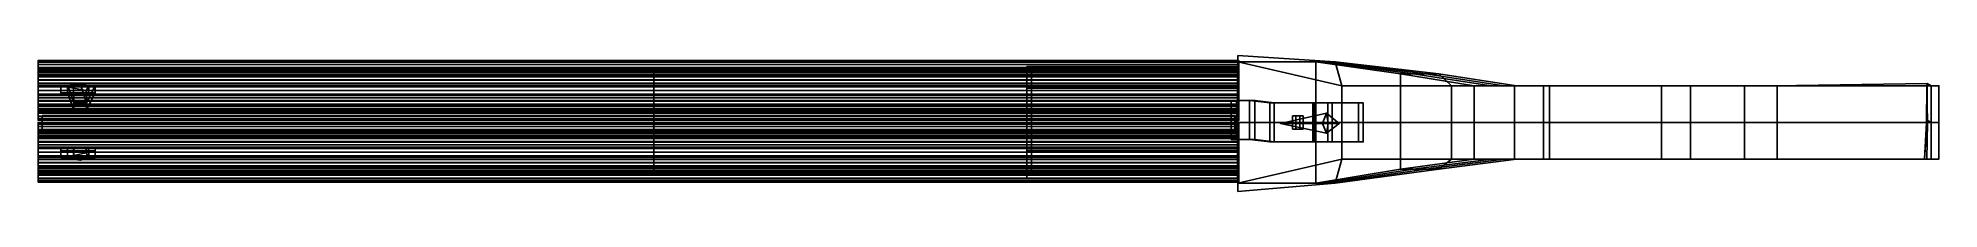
# Model space of a CAD drawing. Extents: x -1.28 to 2.77, y -0.08 to 0.21.
import ezdxf

# ---------------------------------------------------------------- set-up
doc = ezdxf.new("R2010")
doc.units = 0
for name, color, linetype in [('CA_ONES.1', 88, 'CONTINUOUS'), ('CUBO_2', 23, 'CONTINUOUS'), ('CUERPO.1', 88, 'CONTINUOUS'), ('CULATA', 23, 'CONTINUOUS'), ('GATILLO', 88, 'CONTINUOUS'), ('PERCUTOR', 88, 'CONTINUOUS')]:
    doc.layers.add(name, color=color, linetype=linetype)

msp = doc.modelspace()

# ---------------------------------------------------------------- meshes
at = {"layer": 'CA_ONES.1'}
mesh = msp.add_polyface(dxfattribs=at)
corners = [(-1.1908, 0.1223, 0.0505), (-1.2177, 0.1223, 0.0379), (-1.2315, 0.1223, 0.0677), (-1.2047, 0.1223, 0.0803), (-1.2177, 0.1268, 0.0379), (-1.2315, 0.1268, 0.0677), (-1.2177, 0.1432, 0.0379), (-1.2315, 0.1417, 0.0677), (-1.2047, 0.1367, 0.0803), (-1.2047, 0.1268, 0.0803), (-1.2804, 0.1319, -0.0453), (-1.2804, 0.1319, -0.0637), (-1.2804, 0.143, -0.0627), (-1.2804, 0.1398, -0.0446), (-1.2804, 0.1537, -0.0599), (-1.2804, 0.1474, -0.0425), (-1.2804, 0.1638, -0.0552), (-1.2804, 0.1546, -0.0392), (-1.2804, 0.1729, -0.0488), (-1.2804, 0.161, -0.0347), (-1.2804, 0.1807, -0.0409), (-1.2804, 0.1666, -0.0291), (-1.2804, 0.1871, -0.0318), (-1.2804, 0.1711, -0.0226), (-1.2804, 0.1918, -0.0218), (-1.2804, 0.1745, -0.0155), (-1.2804, 0.1947, -0.0111), (-1.2804, 0.1765, -0.0079), (-1.2804, 0.1956), (-1.2804, 0.1772), (-1.2804, 0.1947, 0.0111), (-1.2804, 0.1765, 0.0079), (-1.2804, 0.1918, 0.0218), (-1.2804, 0.1745, 0.0155), (-1.2804, 0.1871, 0.0318), (-1.2804, 0.1711, 0.0226), (-1.2804, 0.1807, 0.0409), (-1.2804, 0.1666, 0.0291), (-1.2804, 0.1729, 0.0488), (-1.2804, 0.161, 0.0347), (-1.2804, 0.1638, 0.0552), (-1.2804, 0.1546, 0.0392), (-1.2804, 0.1537, 0.0599), (-1.2804, 0.1474, 0.0425), (-1.2804, 0.143, 0.0627), (-1.2804, 0.1398, 0.0446), (-1.2804, 0.1319, 0.0637), (-1.2804, 0.1319, 0.0453), (-1.2804, 0.1209, 0.0627), (-1.2804, 0.1241, 0.0446), (-1.2804, 0.1101, 0.0599), (-1.2804, 0.1164, 0.0425), (-1.2804, 0.1001, 0.0552), (-1.2804, 0.1093, 0.0392), (-1.2804, 0.091, 0.0488), (-1.2804, 0.1028, 0.0347), (-1.2804, 0.0831, 0.0409), (-1.2804, 0.0973, 0.0291), (-1.2804, 0.0768, 0.0318), (-1.2804, 0.0927, 0.0226), (-1.2804, 0.0721, 0.0218), (-1.2804, 0.0894, 0.0155), (-1.2804, 0.0692, 0.0111), (-1.2804, 0.0873, 0.0079), (-1.2804, 0.0682), (-1.2804, 0.0867), (-1.2804, 0.0692, -0.0111), (-1.2804, 0.0873, -0.0079), (-1.2804, 0.0721, -0.0218), (-1.2804, 0.0894, -0.0155), (-1.2804, 0.0768, -0.0318), (-1.2804, 0.0927, -0.0226), (-1.2804, 0.0831, -0.0409), (-1.2804, 0.0973, -0.0291), (-1.2804, 0.091, -0.0488), (-1.2804, 0.1028, -0.0347), (-1.2804, 0.1001, -0.0552), (-1.2804, 0.1093, -0.0392), (-1.2804, 0.1101, -0.0599), (-1.2804, 0.1164, -0.0425), (-1.2804, 0.1209, -0.0627), (-1.2804, 0.1241, -0.0446), (-1.2714, 0.0783, -0.0237), (-1.2714, 0.0783, 0.0237), (-1.2714, 0.0488, 0.0237), (-1.2714, 0.0488, -0.0237)]
mesh.append_faces([[corners[k] for k in face] for face in [(0, 1, 2, 3), (1, 4, 5, 2), (4, 6, 7, 5), (7, 8, 9, 5), (5, 9, 3, 2), (10, 11, 12, 13), (13, 12, 14, 15), (15, 14, 16, 17), (17, 16, 18, 19), (19, 18, 20, 21), (21, 20, 22, 23), (23, 22, 24, 25), (25, 24, 26, 27), (27, 26, 28, 29), (29, 28, 30, 31), (31, 30, 32, 33), (33, 32, 34, 35), (35, 34, 36, 37), (37, 36, 38, 39), (39, 38, 40, 41), (41, 40, 42, 43), (43, 42, 44, 45), (45, 44, 46, 47), (47, 46, 48, 49), (49, 48, 50, 51), (51, 50, 52, 53), (53, 52, 54, 55), (55, 54, 56, 57), (57, 56, 58, 59), (59, 58, 60, 61), (61, 60, 62, 63), (63, 62, 64, 65), (65, 64, 66, 67), (67, 66, 68, 69), (69, 68, 70, 71), (71, 70, 72, 73), (73, 72, 74, 75), (75, 74, 76, 77), (77, 76, 78, 79), (79, 78, 80, 81), (81, 80, 11, 10), (82, 83, 84, 85)]])
mesh = msp.add_polyface(dxfattribs=at)
corners = [(1.2804, 0.161, -0.0347), (-1.2804, 0.161, -0.0347), (-1.2804, 0.1666, -0.0291), (1.2804, 0.1666, -0.0291), (-1.2804, 0.1807, -0.0409), (1.2804, 0.1807, -0.0409), (1.2804, 0.1871, -0.0318), (-1.2804, 0.1871, -0.0318), (-1.2804, 0.1711, -0.0226), (1.2804, 0.1711, -0.0226), (1.2804, 0.1918, -0.0218), (-1.2804, 0.1918, -0.0218), (-1.2804, 0.1745, -0.0155), (1.2804, 0.1745, -0.0155), (1.2804, 0.1947, -0.0111), (-1.2804, 0.1947, -0.0111), (-1.2804, 0.1765, -0.0079), (1.2804, 0.1765, -0.0079), (1.2804, 0.1956), (-1.2804, 0.1956), (-1.2804, 0.1772), (1.2804, 0.1772), (1.2804, 0.1947, 0.0111), (-1.2804, 0.1947, 0.0111), (-1.2804, 0.1765, 0.0079), (1.2804, 0.1765, 0.0079), (1.2804, 0.1918, 0.0218), (-1.2804, 0.1918, 0.0218), (-1.2804, 0.1745, 0.0155), (1.2804, 0.1745, 0.0155), (1.2804, 0.1871, 0.0318), (-1.2804, 0.1871, 0.0318), (-1.2804, 0.1711, 0.0226), (1.2804, 0.1711, 0.0226), (1.2804, 0.1807, 0.0409), (-1.2804, 0.1807, 0.0409), (-1.2804, 0.1666, 0.0291), (1.2804, 0.1666, 0.0291), (1.2804, 0.1729, 0.0488), (-1.2804, 0.1729, 0.0488), (-1.2804, 0.161, 0.0347), (1.2804, 0.161, 0.0347), (1.2804, 0.1638, 0.0552), (-1.2804, 0.1638, 0.0552), (-1.2804, 0.1546, 0.0392), (1.2804, 0.1546, 0.0392), (1.2804, 0.1537, 0.0599), (-1.2804, 0.1537, 0.0599), (-1.2804, 0.1474, 0.0425), (1.2804, 0.1474, 0.0425), (1.2804, 0.143, 0.0627), (-1.2804, 0.143, 0.0627), (-1.2804, 0.1398, 0.0446), (1.2804, 0.1398, 0.0446), (1.2804, 0.1319, 0.0637), (-1.2804, 0.1319, 0.0637), (-1.2804, 0.1319, 0.0453), (1.2804, 0.1319, 0.0453), (1.2804, 0.1209, 0.0627), (-1.2804, 0.1209, 0.0627), (-1.2804, 0.1241, 0.0446), (1.2804, 0.1241, 0.0446), (1.2804, 0.1101, 0.0599), (-1.2804, 0.1101, 0.0599), (-1.2804, 0.1164, 0.0425), (1.2804, 0.1164, 0.0425), (1.2804, 0.1001, 0.0552), (-1.2804, 0.1001, 0.0552), (-1.2804, 0.1093, 0.0392), (1.2804, 0.1093, 0.0392), (1.2804, 0.091, 0.0488), (-1.2804, 0.091, 0.0488), (-1.2804, 0.1028, 0.0347), (1.2804, 0.1028, 0.0347), (1.2804, 0.0831, 0.0409), (-1.2804, 0.0831, 0.0409), (-1.2804, 0.0973, 0.0291), (1.2804, 0.0973, 0.0291), (1.2804, 0.0768, 0.0318), (-1.2804, 0.0768, 0.0318), (-1.2804, 0.0927, 0.0226), (1.2804, 0.0927, 0.0226), (1.2804, 0.0721, 0.0218), (-1.2804, 0.0721, 0.0218), (-1.2804, 0.0894, 0.0155), (1.2804, 0.0894, 0.0155), (1.2804, 0.0692, 0.0111), (-1.2804, 0.0692, 0.0111), (-1.2804, 0.0873, 0.0079), (1.2804, 0.0873, 0.0079)]
mesh.append_faces([[corners[k] for k in face] for face in [(0, 1, 2, 3), (4, 5, 6, 7), (3, 2, 8, 9), (7, 6, 10, 11), (9, 8, 12, 13), (11, 10, 14, 15), (13, 12, 16, 17), (15, 14, 18, 19), (17, 16, 20, 21), (19, 18, 22, 23), (21, 20, 24, 25), (23, 22, 26, 27), (25, 24, 28, 29), (27, 26, 30, 31), (29, 28, 32, 33), (31, 30, 34, 35), (33, 32, 36, 37), (35, 34, 38, 39), (37, 36, 40, 41), (39, 38, 42, 43), (41, 40, 44, 45), (43, 42, 46, 47), (45, 44, 48, 49), (47, 46, 50, 51), (49, 48, 52, 53), (51, 50, 54, 55), (53, 52, 56, 57), (55, 54, 58, 59), (57, 56, 60, 61), (59, 58, 62, 63), (61, 60, 64, 65), (63, 62, 66, 67), (65, 64, 68, 69), (67, 66, 70, 71), (69, 68, 72, 73), (71, 70, 74, 75), (73, 72, 76, 77), (75, 74, 78, 79), (77, 76, 80, 81), (79, 78, 82, 83), (81, 80, 84, 85), (83, 82, 86, 87), (85, 84, 88, 89)]])
mesh = msp.add_polyface(dxfattribs=at)
corners = [(1.2804, 0.1319, -0.0637), (1.2804, 0.1319, -0.0453), (1.2804, 0.1398, -0.0446), (1.2804, 0.143, -0.0627), (1.2804, 0.1474, -0.0425), (1.2804, 0.1537, -0.0599), (1.2804, 0.1546, -0.0392), (1.2804, 0.1638, -0.0552), (1.2804, 0.161, -0.0347), (1.2804, 0.1729, -0.0488), (1.2804, 0.1666, -0.0291), (1.2804, 0.1807, -0.0409), (1.2804, 0.1711, -0.0226), (1.2804, 0.1871, -0.0318), (1.2804, 0.1745, -0.0155), (1.2804, 0.1918, -0.0218), (1.2804, 0.1765, -0.0079), (1.2804, 0.1947, -0.0111), (1.2804, 0.1772), (1.2804, 0.1956), (1.2804, 0.1765, 0.0079), (1.2804, 0.1947, 0.0111), (1.2804, 0.1745, 0.0155), (1.2804, 0.1918, 0.0218), (1.2804, 0.1711, 0.0226), (1.2804, 0.1871, 0.0318), (1.2804, 0.1666, 0.0291), (1.2804, 0.1807, 0.0409), (1.2804, 0.161, 0.0347), (1.2804, 0.1729, 0.0488), (1.2804, 0.1546, 0.0392), (1.2804, 0.1638, 0.0552), (1.2804, 0.1474, 0.0425), (1.2804, 0.1537, 0.0599), (1.2804, 0.1398, 0.0446), (1.2804, 0.143, 0.0627), (1.2804, 0.1319, 0.0453), (1.2804, 0.1319, 0.0637), (1.2804, 0.1241, 0.0446), (1.2804, 0.1209, 0.0627), (1.2804, 0.1164, 0.0425), (1.2804, 0.1101, 0.0599), (1.2804, 0.1093, 0.0392), (1.2804, 0.1001, 0.0552), (1.2804, 0.1028, 0.0347), (1.2804, 0.091, 0.0488), (1.2804, 0.0973, 0.0291), (1.2804, 0.0831, 0.0409), (1.2804, 0.0927, 0.0226), (1.2804, 0.0768, 0.0318), (1.2804, 0.0894, 0.0155), (1.2804, 0.0721, 0.0218), (1.2804, 0.0873, 0.0079), (1.2804, 0.0692, 0.0111), (1.2804, 0.0867), (1.2804, 0.0682), (1.2804, 0.0873, -0.0079), (1.2804, 0.0692, -0.0111), (1.2804, 0.0894, -0.0155), (1.2804, 0.0721, -0.0218), (-1.2804, -0.0409, -0.0488), (1.2804, -0.0409, -0.0488), (1.2804, -0.0318, -0.0552), (-1.2804, -0.0318, -0.0552), (1.2804, -0.0291, -0.0347), (-1.2804, -0.0291, -0.0347), (-1.2804, -0.0226, -0.0392), (1.2804, -0.0226, -0.0392), (1.2804, -0.0218, -0.0599), (-1.2804, -0.0218, -0.0599), (-1.2804, -0.0155, -0.0425), (1.2804, -0.0155, -0.0425), (1.2804, -0.0111, -0.0627), (-1.2804, -0.0111, -0.0627), (-1.2804, -0.0079, -0.0446), (1.2804, -0.0079, -0.0446), (1.2804, 0, -0.0637), (-1.2804, 0, -0.0637), (-1.2804, 0, -0.0453), (1.2804, 0, -0.0453), (-1.2714, 0.0488, -0.0237), (-1.2714, 0.0488, 0.0237), (1.2714, 0.0488, 0.0237), (1.2714, 0.0488, -0.0237), (1.2714, 0.0783, 0.0237), (1.2714, 0.0783, -0.0237), (-1.2714, 0.0783, 0.0237), (-1.2714, 0.0783, -0.0237)]
mesh.append_faces([[corners[k] for k in face] for face in [(0, 1, 2, 3), (3, 2, 4, 5), (5, 4, 6, 7), (7, 6, 8, 9), (9, 8, 10, 11), (11, 10, 12, 13), (13, 12, 14, 15), (15, 14, 16, 17), (17, 16, 18, 19), (19, 18, 20, 21), (21, 20, 22, 23), (23, 22, 24, 25), (25, 24, 26, 27), (27, 26, 28, 29), (29, 28, 30, 31), (31, 30, 32, 33), (33, 32, 34, 35), (35, 34, 36, 37), (37, 36, 38, 39), (39, 38, 40, 41), (41, 40, 42, 43), (43, 42, 44, 45), (45, 44, 46, 47), (47, 46, 48, 49), (49, 48, 50, 51), (51, 50, 52, 53), (53, 52, 54, 55), (55, 54, 56, 57), (57, 56, 58, 59), (60, 61, 62, 63), (64, 65, 66, 67), (63, 62, 68, 69), (67, 66, 70, 71), (69, 68, 72, 73), (71, 70, 74, 75), (73, 72, 76, 77), (75, 74, 78, 79), (80, 81, 82, 83), (83, 82, 84, 85), (85, 84, 86, 87), (81, 86, 84, 82), (87, 80, 83, 85)]])
mesh = msp.add_polyface(dxfattribs=at)
corners = [(-1.2038, -0.0117, 0.0081), (-1.2177, -0.0131, 0.0379), (-1.1908, -0.0166, 0.0505), (-1.1769, -0.0117, 0.0206), (-1.1716, -0.0122, 0.0561), (-1.1589, -0.0117, 0.029), (-1.2047, -0.0067, 0.0803), (-1.1778, -0.0013, 0.0928), (-1.1728, 0.0032, 0.0588), (-1.1589, 0.0032, 0.029), (-1.1728, 0.0077, 0.0588), (-1.1589, 0.0077, 0.029), (-1.1778, 0.0032, 0.0928), (-1.1778, 0.0077, 0.0928), (-1.1908, 0.0077, 0.0505), (-1.1769, 0.0077, 0.0206), (-1.2177, 0.0077, 0.0379), (-1.2038, 0.0077, 0.0081), (-1.2047, 0.0077, 0.0803), (-1.2177, 0.0032, 0.0379), (-1.2038, 0.0032, 0.0081), (-1.2047, 0.0032, 0.0803), (-1.2038, 0.0902, 0.0081), (-1.1769, 0.0902, 0.0206), (-1.1769, 0.1051, 0.0206), (-1.2038, 0.1051, 0.0081), (-1.2038, 0.1223, 0.0081), (-1.1769, 0.1223, 0.0206), (-1.1589, 0.1268, 0.029), (-1.1589, 0.1417, 0.029), (-1.1589, 0.1223, 0.029), (-1.1908, 0.1466, 0.0505), (-1.2177, 0.1432, 0.0379), (-1.1716, 0.1422, 0.0561), (-1.2047, 0.1367, 0.0803), (-1.2315, 0.1417, 0.0677), (-1.1778, 0.1314, 0.0928), (-1.1728, 0.1268, 0.0588), (-1.1728, 0.1223, 0.0588), (-1.1778, 0.1268, 0.0928), (-1.1778, 0.1223, 0.0928), (-1.1908, 0.1223, 0.0505), (-1.2177, 0.1223, 0.0379), (-1.2047, 0.1223, 0.0803), (-1.2177, 0.1268, 0.0379), (-1.2047, 0.1268, 0.0803), (-1.2804, 0.1319, -0.0637), (1.2804, 0.1319, -0.0637), (1.2804, 0.143, -0.0627), (-1.2804, 0.143, -0.0627), (1.2804, 0.1319, -0.0453), (-1.2804, 0.1319, -0.0453), (-1.2804, 0.1398, -0.0446), (1.2804, 0.1398, -0.0446), (1.2804, 0.1537, -0.0599), (-1.2804, 0.1537, -0.0599), (-1.2804, 0.1474, -0.0425), (1.2804, 0.1474, -0.0425), (1.2804, 0.1638, -0.0552), (-1.2804, 0.1638, -0.0552), (-1.2804, 0.1546, -0.0392), (1.2804, 0.1546, -0.0392), (1.2804, 0.1729, -0.0488), (-1.2804, 0.1729, -0.0488), (-1.2804, 0.161, -0.0347), (1.2804, 0.161, -0.0347), (1.2804, 0.1807, -0.0409), (-1.2804, 0.1807, -0.0409)]
mesh.append_faces([[corners[k] for k in face] for face in [(0, 1, 2, 3), (3, 2, 4, 5), (2, 6, 7, 4), (5, 4, 8, 9), (9, 8, 10, 11), (4, 7, 12, 8), (8, 12, 13, 10), (11, 10, 14, 15), (15, 14, 16, 17), (10, 13, 18, 14), (17, 16, 19, 20), (20, 19, 1, 0), (6, 21, 12, 7), (21, 18, 13, 12), (22, 23, 24, 25), (26, 27, 23, 22), (23, 28, 29, 24), (27, 30, 28, 23), (25, 24, 31, 32), (24, 29, 33, 31), (32, 31, 34, 35), (31, 33, 36, 34), (29, 28, 37, 33), (28, 30, 38, 37), (33, 37, 39, 36), (37, 38, 40, 39), (30, 27, 41, 38), (27, 26, 42, 41), (38, 41, 43, 40), (26, 22, 44, 42), (22, 25, 32, 44), (34, 36, 39, 45), (45, 39, 40, 43), (46, 47, 48, 49), (50, 51, 52, 53), (49, 48, 54, 55), (53, 52, 56, 57), (55, 54, 58, 59), (57, 56, 60, 61), (59, 58, 62, 63), (61, 60, 64, 65), (63, 62, 66, 67)]])
mesh = msp.add_polyface(dxfattribs=at)
corners = [(-1.2804, 0.0692, 0.0111), (1.2804, 0.0692, 0.0111), (1.2804, 0.0682), (-1.2804, 0.0682), (1.2804, 0.0873, 0.0079), (-1.2804, 0.0873, 0.0079), (-1.2804, 0.0867), (1.2804, 0.0867), (1.2804, 0.0692, -0.0111), (-1.2804, 0.0692, -0.0111), (-1.2804, 0.0873, -0.0079), (1.2804, 0.0873, -0.0079), (1.2804, 0.0721, -0.0218), (-1.2804, 0.0721, -0.0218), (-1.2804, 0.0894, -0.0155), (1.2804, 0.0894, -0.0155), (1.2804, 0.0768, -0.0318), (-1.2804, 0.0768, -0.0318), (-1.2804, 0.0927, -0.0226), (1.2804, 0.0927, -0.0226), (1.2804, 0.0831, -0.0409), (-1.2804, 0.0831, -0.0409), (-1.2804, 0.0973, -0.0291), (1.2804, 0.0973, -0.0291), (1.2804, 0.091, -0.0488), (-1.2804, 0.091, -0.0488), (-1.2804, 0.1028, -0.0347), (1.2804, 0.1028, -0.0347), (1.2804, 0.1001, -0.0552), (-1.2804, 0.1001, -0.0552), (-1.2804, 0.1093, -0.0392), (1.2804, 0.1093, -0.0392), (1.2804, 0.1101, -0.0599), (-1.2804, 0.1101, -0.0599), (-1.2804, 0.1164, -0.0425), (1.2804, 0.1164, -0.0425), (1.2804, 0.1209, -0.0627), (-1.2804, 0.1209, -0.0627), (-1.2804, 0.1241, -0.0446), (1.2804, 0.1241, -0.0446), (1.2804, 0.1319, -0.0637), (-1.2804, 0.1319, -0.0637), (-1.2804, 0.1319, -0.0453), (1.2804, 0.1319, -0.0453), (-1.2804, 0.0318, -0.0552), (1.2804, 0.0318, -0.0552), (1.2804, 0.0409, -0.0488), (-1.2804, 0.0409, -0.0488), (1.2804, 0.0488, -0.0409), (-1.2804, 0.0488, -0.0409), (1.2804, 0.0291, -0.0347), (-1.2804, 0.0291, -0.0347), (-1.2804, 0.0347, -0.0291), (1.2804, 0.0347, -0.0291), (1.2804, 0.0552, -0.0318), (-1.2804, 0.0552, -0.0318), (-1.2804, 0.0392, -0.0226), (1.2804, 0.0392, -0.0226), (1.2804, 0.0599, -0.0218), (-1.2804, 0.0599, -0.0218), (-1.2804, 0.0425, -0.0155), (1.2804, 0.0425, -0.0155), (1.2804, 0.0627, -0.0111), (-1.2804, 0.0627, -0.0111), (-1.2804, 0.0446, -0.0079), (1.2804, 0.0446, -0.0079), (1.2804, 0.0637), (-1.2804, 0.0637), (-1.2804, 0.0453), (1.2804, 0.0453), (1.2804, 0.0627, 0.0111), (-1.2804, 0.0627, 0.0111), (-1.2804, 0.0446, 0.0079), (1.2804, 0.0446, 0.0079), (1.2804, 0.0599, 0.0218), (-1.2804, 0.0599, 0.0218), (-1.2804, 0.0425, 0.0155), (1.2804, 0.0425, 0.0155), (1.2804, 0.0552, 0.0318), (-1.2804, 0.0552, 0.0318), (-1.2804, 0.0392, 0.0226), (1.2804, 0.0392, 0.0226), (1.2804, 0.0488, 0.0409), (-1.2804, 0.0488, 0.0409), (-1.2804, 0.0347, 0.0291), (1.2804, 0.0347, 0.0291), (1.2804, 0.0409, 0.0488), (-1.2804, 0.0409, 0.0488), (-1.2804, 0.0291, 0.0347), (1.2804, 0.0291, 0.0347), (1.2804, 0.0318, 0.0552), (-1.2804, 0.0318, 0.0552)]
mesh.append_faces([[corners[k] for k in face] for face in [(0, 1, 2, 3), (4, 5, 6, 7), (3, 2, 8, 9), (7, 6, 10, 11), (9, 8, 12, 13), (11, 10, 14, 15), (13, 12, 16, 17), (15, 14, 18, 19), (17, 16, 20, 21), (19, 18, 22, 23), (21, 20, 24, 25), (23, 22, 26, 27), (25, 24, 28, 29), (27, 26, 30, 31), (29, 28, 32, 33), (31, 30, 34, 35), (33, 32, 36, 37), (35, 34, 38, 39), (37, 36, 40, 41), (39, 38, 42, 43), (44, 45, 46, 47), (47, 46, 48, 49), (50, 51, 52, 53), (49, 48, 54, 55), (53, 52, 56, 57), (55, 54, 58, 59), (57, 56, 60, 61), (59, 58, 62, 63), (61, 60, 64, 65), (63, 62, 66, 67), (65, 64, 68, 69), (67, 66, 70, 71), (69, 68, 72, 73), (71, 70, 74, 75), (73, 72, 76, 77), (75, 74, 78, 79), (77, 76, 80, 81), (79, 78, 82, 83), (81, 80, 84, 85), (83, 82, 86, 87), (85, 84, 88, 89), (87, 86, 90, 91)]])
mesh = msp.add_polyface(dxfattribs=at)
corners = [(1.2804, 0.0721, -0.0218), (1.2804, 0.0894, -0.0155), (1.2804, 0.0927, -0.0226), (1.2804, 0.0768, -0.0318), (1.2804, 0.0973, -0.0291), (1.2804, 0.0831, -0.0409), (1.2804, 0.1028, -0.0347), (1.2804, 0.091, -0.0488), (1.2804, 0.1093, -0.0392), (1.2804, 0.1001, -0.0552), (1.2804, 0.1164, -0.0425), (1.2804, 0.1101, -0.0599), (1.2804, 0.1241, -0.0446), (1.2804, 0.1209, -0.0627), (1.2804, 0.1319, -0.0453), (1.2804, 0.1319, -0.0637), (1.2804, 0, -0.0637), (1.2804, 0, -0.0453), (1.2804, 0.0079, -0.0446), (1.2804, 0.0111, -0.0627), (1.2804, 0.0155, -0.0425), (1.2804, 0.0218, -0.0599), (1.2804, 0.0226, -0.0392), (1.2804, 0.0318, -0.0552), (1.2804, 0.0291, -0.0347), (1.2804, 0.0409, -0.0488), (1.2804, 0.0347, -0.0291), (1.2804, 0.0488, -0.0409), (1.2804, 0.0392, -0.0226), (1.2804, 0.0552, -0.0318), (1.2804, 0.0425, -0.0155), (1.2804, 0.0599, -0.0218), (1.2804, 0.0446, -0.0079), (1.2804, 0.0627, -0.0111), (1.2804, 0.0453), (1.2804, 0.0637), (1.2804, 0.0446, 0.0079), (1.2804, 0.0627, 0.0111), (1.2804, 0.0425, 0.0155), (1.2804, 0.0599, 0.0218), (1.2804, 0.0392, 0.0226), (1.2804, 0.0552, 0.0318), (1.2804, 0.0347, 0.0291), (1.2804, 0.0488, 0.0409), (1.2804, 0.0291, 0.0347), (1.2804, 0.0409, 0.0488), (1.2804, 0.0226, 0.0392), (1.2804, 0.0318, 0.0552), (1.2804, 0.0155, 0.0425), (1.2804, 0.0218, 0.0599), (1.2804, 0.0079, 0.0446), (1.2804, 0.0111, 0.0627), (1.2804, 0, 0.0453), (1.2804, 0, 0.0637), (1.2804, -0.0079, 0.0446), (1.2804, -0.0111, 0.0627), (1.2804, -0.0155, 0.0425), (1.2804, -0.0218, 0.0599), (1.2804, -0.0226, 0.0392), (1.2804, -0.0318, 0.0552), (1.2804, -0.0291, 0.0347), (1.2804, -0.0409, 0.0488), (1.2804, -0.0347, 0.0291), (1.2804, -0.0488, 0.0409), (1.2804, -0.0392, 0.0226), (1.2804, -0.0552, 0.0318), (1.2804, -0.0425, 0.0155), (1.2804, -0.0599, 0.0218), (1.2804, -0.0446, 0.0079), (1.2804, -0.0627, 0.0111), (1.2804, -0.0453), (1.2804, -0.0637), (1.2804, -0.0446, -0.0079), (1.2804, -0.0627, -0.0111), (1.2804, -0.0425, -0.0155), (1.2804, -0.0599, -0.0218), (1.2804, -0.0392, -0.0226), (1.2804, -0.0552, -0.0318), (1.2804, -0.0347, -0.0291), (1.2804, -0.0488, -0.0409), (1.2804, -0.0291, -0.0347), (1.2804, -0.0409, -0.0488), (1.2804, -0.0226, -0.0392), (1.2804, -0.0318, -0.0552), (1.2804, -0.0155, -0.0425), (1.2804, -0.0218, -0.0599), (1.2804, -0.0079, -0.0446), (1.2804, -0.0111, -0.0627)]
mesh.append_faces([[corners[k] for k in face] for face in [(0, 1, 2, 3), (3, 2, 4, 5), (5, 4, 6, 7), (7, 6, 8, 9), (9, 8, 10, 11), (11, 10, 12, 13), (13, 12, 14, 15), (16, 17, 18, 19), (19, 18, 20, 21), (21, 20, 22, 23), (23, 22, 24, 25), (25, 24, 26, 27), (27, 26, 28, 29), (29, 28, 30, 31), (31, 30, 32, 33), (33, 32, 34, 35), (35, 34, 36, 37), (37, 36, 38, 39), (39, 38, 40, 41), (41, 40, 42, 43), (43, 42, 44, 45), (45, 44, 46, 47), (47, 46, 48, 49), (49, 48, 50, 51), (51, 50, 52, 53), (53, 52, 54, 55), (55, 54, 56, 57), (57, 56, 58, 59), (59, 58, 60, 61), (61, 60, 62, 63), (63, 62, 64, 65), (65, 64, 66, 67), (67, 66, 68, 69), (69, 68, 70, 71), (71, 70, 72, 73), (73, 72, 74, 75), (75, 74, 76, 77), (77, 76, 78, 79), (79, 78, 80, 81), (81, 80, 82, 83), (83, 82, 84, 85), (85, 84, 86, 87), (87, 86, 17, 16)]])
mesh = msp.add_polyface(dxfattribs=at)
corners = [(-1.2177, -0.0131, 0.0379), (-1.2315, -0.0117, 0.0677), (-1.2047, -0.0067, 0.0803), (-1.1908, -0.0166, 0.0505), (-1.1908, 0.0077, 0.0505), (-1.2047, 0.0077, 0.0803), (-1.2315, 0.0077, 0.0677), (-1.2177, 0.0077, 0.0379), (-1.2315, 0.0032, 0.0677), (-1.2177, 0.0032, 0.0379), (-1.2047, 0.0032, 0.0803), (-1.2804, 0, -0.0453), (-1.2804, 0, -0.0637), (-1.2804, 0.0111, -0.0627), (-1.2804, 0.0079, -0.0446), (-1.2804, 0.0218, -0.0599), (-1.2804, 0.0155, -0.0425), (-1.2804, 0.0318, -0.0552), (-1.2804, 0.0226, -0.0392), (-1.2804, 0.0409, -0.0488), (-1.2804, 0.0291, -0.0347), (-1.2804, 0.0488, -0.0409), (-1.2804, 0.0347, -0.0291), (-1.2804, 0.0552, -0.0318), (-1.2804, 0.0392, -0.0226), (-1.2804, 0.0599, -0.0218), (-1.2804, 0.0425, -0.0155), (-1.2804, 0.0627, -0.0111), (-1.2804, 0.0446, -0.0079), (-1.2804, 0.0637), (-1.2804, 0.0453), (-1.2804, 0.0627, 0.0111), (-1.2804, 0.0446, 0.0079), (-1.2804, 0.0599, 0.0218), (-1.2804, 0.0425, 0.0155), (-1.2804, 0.0552, 0.0318), (-1.2804, 0.0392, 0.0226), (-1.2804, 0.0488, 0.0409), (-1.2804, 0.0347, 0.0291), (-1.2804, 0.0409, 0.0488), (-1.2804, 0.0291, 0.0347), (-1.2804, 0.0318, 0.0552), (-1.2804, 0.0226, 0.0392), (-1.2804, 0.0218, 0.0599), (-1.2804, 0.0155, 0.0425), (-1.2804, 0.0111, 0.0627), (-1.2804, 0.0079, 0.0446), (-1.2804, 0, 0.0637), (-1.2804, 0, 0.0453), (-1.2804, -0.0111, 0.0627), (-1.2804, -0.0079, 0.0446), (-1.2804, -0.0218, 0.0599), (-1.2804, -0.0155, 0.0425), (-1.2804, -0.0318, 0.0552), (-1.2804, -0.0226, 0.0392), (-1.2804, -0.0409, 0.0488), (-1.2804, -0.0291, 0.0347), (-1.2804, -0.0488, 0.0409), (-1.2804, -0.0347, 0.0291), (-1.2804, -0.0552, 0.0318), (-1.2804, -0.0392, 0.0226), (-1.2804, -0.0599, 0.0218), (-1.2804, -0.0425, 0.0155), (-1.2804, -0.0627, 0.0111), (-1.2804, -0.0446, 0.0079), (-1.2804, -0.0637), (-1.2804, -0.0453), (-1.2804, -0.0627, -0.0111), (-1.2804, -0.0446, -0.0079), (-1.2804, -0.0599, -0.0218), (-1.2804, -0.0425, -0.0155), (-1.2804, -0.0552, -0.0318), (-1.2804, -0.0392, -0.0226), (-1.2804, -0.0488, -0.0409), (-1.2804, -0.0347, -0.0291), (-1.2804, -0.0409, -0.0488), (-1.2804, -0.0291, -0.0347), (-1.2804, -0.0318, -0.0552), (-1.2804, -0.0226, -0.0392), (-1.2804, -0.0218, -0.0599), (-1.2804, -0.0155, -0.0425), (-1.2804, -0.0111, -0.0627), (-1.2804, -0.0079, -0.0446)]
mesh.append_faces([[corners[k] for k in face] for face in [(0, 1, 2, 3), (4, 5, 6, 7), (7, 6, 8, 9), (9, 8, 1, 0), (1, 8, 10, 2), (8, 6, 5, 10), (11, 12, 13, 14), (14, 13, 15, 16), (16, 15, 17, 18), (18, 17, 19, 20), (20, 19, 21, 22), (22, 21, 23, 24), (24, 23, 25, 26), (26, 25, 27, 28), (28, 27, 29, 30), (30, 29, 31, 32), (32, 31, 33, 34), (34, 33, 35, 36), (36, 35, 37, 38), (38, 37, 39, 40), (40, 39, 41, 42), (42, 41, 43, 44), (44, 43, 45, 46), (46, 45, 47, 48), (48, 47, 49, 50), (50, 49, 51, 52), (52, 51, 53, 54), (54, 53, 55, 56), (56, 55, 57, 58), (58, 57, 59, 60), (60, 59, 61, 62), (62, 61, 63, 64), (64, 63, 65, 66), (66, 65, 67, 68), (68, 67, 69, 70), (70, 69, 71, 72), (72, 71, 73, 74), (74, 73, 75, 76), (76, 75, 77, 78), (78, 77, 79, 80), (80, 79, 81, 82), (82, 81, 12, 11)]])
mesh = msp.add_polyface(dxfattribs=at)
corners = [(-1.2804, 0, -0.0637), (1.2804, 0, -0.0637), (1.2804, 0.0111, -0.0627), (-1.2804, 0.0111, -0.0627), (1.2804, 0, -0.0453), (-1.2804, 0, -0.0453), (-1.2804, 0.0079, -0.0446), (1.2804, 0.0079, -0.0446), (1.2804, 0.0218, -0.0599), (-1.2804, 0.0218, -0.0599), (-1.2804, 0.0155, -0.0425), (1.2804, 0.0155, -0.0425), (1.2804, 0.0318, -0.0552), (-1.2804, 0.0318, -0.0552), (-1.2804, 0.0226, -0.0392), (1.2804, 0.0226, -0.0392), (-1.2804, 0.0291, -0.0347), (1.2804, 0.0291, -0.0347), (1.2804, 0.0291, 0.0347), (-1.2804, 0.0291, 0.0347), (-1.2804, 0.0226, 0.0392), (1.2804, 0.0226, 0.0392), (-1.2804, 0.0318, 0.0552), (1.2804, 0.0318, 0.0552), (1.2804, 0.0218, 0.0599), (-1.2804, 0.0218, 0.0599), (-1.2804, 0.0155, 0.0425), (1.2804, 0.0155, 0.0425), (1.2804, 0.0111, 0.0627), (-1.2804, 0.0111, 0.0627), (-1.2804, 0.0079, 0.0446), (1.2804, 0.0079, 0.0446), (1.2804, 0, 0.0637), (-1.2804, 0, 0.0637), (-1.2804, 0, 0.0453), (1.2804, 0, 0.0453), (1.2804, -0.0111, 0.0627), (-1.2804, -0.0111, 0.0627), (-1.2804, -0.0079, 0.0446), (1.2804, -0.0079, 0.0446), (1.2804, -0.0218, 0.0599), (-1.2804, -0.0218, 0.0599), (-1.2804, -0.0155, 0.0425), (1.2804, -0.0155, 0.0425), (1.2804, -0.0318, 0.0552), (-1.2804, -0.0318, 0.0552), (-1.2804, -0.0226, 0.0392), (1.2804, -0.0226, 0.0392), (1.2804, -0.0409, 0.0488), (-1.2804, -0.0409, 0.0488), (-1.2804, -0.0291, 0.0347), (1.2804, -0.0291, 0.0347), (1.2804, -0.0488, 0.0409), (-1.2804, -0.0488, 0.0409), (-1.2804, -0.0347, 0.0291), (1.2804, -0.0347, 0.0291), (1.2804, -0.0552, 0.0318), (-1.2804, -0.0552, 0.0318), (-1.2804, -0.0392, 0.0226), (1.2804, -0.0392, 0.0226), (1.2804, -0.0599, 0.0218), (-1.2804, -0.0599, 0.0218), (-1.2804, -0.0425, 0.0155), (1.2804, -0.0425, 0.0155), (1.2804, -0.0627, 0.0111), (-1.2804, -0.0627, 0.0111), (-1.2804, -0.0446, 0.0079), (1.2804, -0.0446, 0.0079), (1.2804, -0.0637), (-1.2804, -0.0637), (-1.2804, -0.0453), (1.2804, -0.0453), (1.2804, -0.0627, -0.0111), (-1.2804, -0.0627, -0.0111), (-1.2804, -0.0446, -0.0079), (1.2804, -0.0446, -0.0079), (1.2804, -0.0599, -0.0218), (-1.2804, -0.0599, -0.0218), (-1.2804, -0.0425, -0.0155), (1.2804, -0.0425, -0.0155), (1.2804, -0.0552, -0.0318), (-1.2804, -0.0552, -0.0318), (-1.2804, -0.0392, -0.0226), (1.2804, -0.0392, -0.0226), (1.2804, -0.0488, -0.0409), (-1.2804, -0.0488, -0.0409), (-1.2804, -0.0347, -0.0291), (1.2804, -0.0347, -0.0291), (1.2804, -0.0409, -0.0488), (-1.2804, -0.0409, -0.0488), (-1.2804, -0.0291, -0.0347), (1.2804, -0.0291, -0.0347)]
mesh.append_faces([[corners[k] for k in face] for face in [(0, 1, 2, 3), (4, 5, 6, 7), (3, 2, 8, 9), (7, 6, 10, 11), (9, 8, 12, 13), (11, 10, 14, 15), (15, 14, 16, 17), (18, 19, 20, 21), (22, 23, 24, 25), (21, 20, 26, 27), (25, 24, 28, 29), (27, 26, 30, 31), (29, 28, 32, 33), (31, 30, 34, 35), (33, 32, 36, 37), (35, 34, 38, 39), (37, 36, 40, 41), (39, 38, 42, 43), (41, 40, 44, 45), (43, 42, 46, 47), (45, 44, 48, 49), (47, 46, 50, 51), (49, 48, 52, 53), (51, 50, 54, 55), (53, 52, 56, 57), (55, 54, 58, 59), (57, 56, 60, 61), (59, 58, 62, 63), (61, 60, 64, 65), (63, 62, 66, 67), (65, 64, 68, 69), (67, 66, 70, 71), (69, 68, 72, 73), (71, 70, 74, 75), (73, 72, 76, 77), (75, 74, 78, 79), (77, 76, 80, 81), (79, 78, 82, 83), (81, 80, 84, 85), (83, 82, 86, 87), (85, 84, 88, 89), (87, 86, 90, 91)]])
at = {"layer": 'CUBO_2'}
mesh = msp.add_polyface(dxfattribs=at)
corners = [(0.033, -0.0477, -0.1725), (0.033, -0.0477, -0.0299), (0.8381, -0.0477, -0.1725), (0.8381, -0.0477, -0.0299), (0.8381, 0.1748, -0.1725), (0.8381, 0.1748, -0.0299), (0.033, 0.1748, -0.1725), (0.033, 0.1748, -0.0299)]
mesh.append_faces([[corners[k] for k in face] for face in [(0, 1, 3, 2), (2, 3, 5, 4), (4, 5, 7, 6), (6, 7, 1, 0), (1, 7, 5, 3), (6, 0, 2, 4)]])
at = {"layer": 'CUERPO.1'}
mesh = msp.add_polyface(dxfattribs=at)
corners = [(1.264, 0.0273, -0.1297), (1.2752, 0.0273, -0.126), (1.303, 0.0273, -0.2858), (1.3142, 0.0273, -0.282), (1.346, 0.0219, -0.3255), (1.3553, 0.0219, -0.3182), (1.4404, 0.0219, -0.3323), (1.4382, 0.0219, -0.3207), (1.4794, 0.0219, -0.2876), (1.4696, 0.0219, -0.281), (1.5453, 0.0219, -0.1906), (1.5356, 0.0219, -0.184), (1.5453, 0.1052, -0.1906), (1.5356, 0.1052, -0.184), (1.4794, 0.1052, -0.2876), (1.4696, 0.1052, -0.281), (1.4404, 0.1052, -0.3323), (1.4382, 0.1052, -0.3207), (1.346, 0.1052, -0.3255), (1.3553, 0.1052, -0.3182), (1.303, 0.1107, -0.2858), (1.3142, 0.1107, -0.282), (1.264, 0.1107, -0.1297), (1.2752, 0.1107, -0.126), (0.8281, -0.0556, -0.2009), (0.8281, -0.0556, -0.138), (0.8281, -0.0556, -0.0751), (0.8281, -0.0556, -0.0122), (1.2774, -0.0556, -0.2009), (1.2774, -0.0556, -0.138), (1.2774, -0.0556, -0.0751), (1.2774, -0.0556, -0.0122), (1.2774, 0.004, -0.2009), (1.2774, 0.004, -0.138), (1.2774, 0.004, -0.0751), (1.2774, 0.004, -0.064), (1.2774, 0.0636, -0.2009), (1.2774, 0.0636, -0.138), (1.2774, 0.0636, -0.0751), (1.2774, 0.0636, -0.0122), (1.2774, 0.1231, -0.2009), (1.2774, 0.1231, -0.138), (1.2774, 0.1231, -0.0751), (1.2774, 0.1364, -0.0609), (1.2774, 0.1827, -0.2009), (1.2774, 0.1827, -0.138), (1.2774, 0.1827, -0.0751), (1.2774, 0.1827, -0.0122), (0.8281, 0.1827, -0.2009), (0.8281, 0.1827, -0.138), (0.8281, 0.1827, -0.0751), (0.8281, 0.1827, -0.0122), (0.8281, 0.1231, -0.2009), (0.8281, 0.1231, -0.138), (0.8281, 0.1231, -0.0751), (0.8281, 0.1364, -0.0609), (0.8281, 0.0636, -0.2009), (0.8281, 0.0636, -0.138), (0.8281, 0.0636, -0.0751), (0.8281, 0.0636, -0.0122), (0.8281, 0.004, -0.2009), (0.8281, 0.004, -0.138), (0.8281, 0.004, -0.0751), (0.8281, 0.004, -0.064)]
mesh.append_faces([[corners[k] for k in face] for face in [(0, 1, 3, 2), (2, 3, 5, 4), (4, 5, 7, 6), (6, 7, 9, 8), (8, 9, 11, 10), (10, 11, 13, 12), (12, 13, 15, 14), (14, 15, 17, 16), (16, 17, 19, 18), (18, 19, 21, 20), (20, 21, 23, 22), (22, 23, 1, 0), (1, 23, 21, 3), (3, 21, 19, 5), (5, 19, 17, 7), (7, 17, 15, 9), (9, 15, 13, 11), (22, 0, 2, 20), (20, 2, 4, 18), (18, 4, 6, 16), (16, 6, 8, 14), (14, 8, 10, 12), (24, 25, 29, 28), (25, 26, 30, 29), (26, 27, 31, 30), (28, 29, 33, 32), (32, 33, 37, 36), (36, 37, 41, 40), (40, 41, 45, 44), (29, 30, 34, 33), (33, 34, 38, 37), (37, 38, 42, 41), (41, 42, 46, 45), (30, 31, 35, 34), (34, 35, 39, 38), (38, 39, 43, 42), (42, 43, 47, 46), (44, 45, 49, 48), (45, 46, 50, 49), (46, 47, 51, 50), (48, 49, 53, 52), (52, 53, 57, 56), (56, 57, 61, 60), (60, 61, 25, 24), (49, 50, 54, 53), (53, 54, 58, 57), (57, 58, 62, 61), (61, 62, 26, 25), (50, 51, 55, 54), (54, 55, 59, 58), (58, 59, 63, 62), (62, 63, 27, 26), (27, 63, 35, 31), (63, 59, 39, 35), (59, 55, 43, 39), (55, 51, 47, 43), (48, 52, 40, 44), (52, 56, 36, 40), (56, 60, 32, 36), (60, 24, 28, 32)]])
at = {"layer": 'CULATA'}
mesh = msp.add_polyface(dxfattribs=at)
corners = [(1.2781, -0.0659, -0.2002), (1.2781, -0.0659, -0.1335), (1.2781, -0.0659, -0.0669), (1.2781, -0.0836, -0.0002), (1.2781, -0.0659, 0.0844), (1.4441, -0.0659, -0.2247), (1.458, -0.0659, -0.1595), (1.4718, -0.0659, -0.0943), (1.4856, -0.0659, -0.029), (1.4995, -0.0147, 0.0362), (1.6248, -0.0363, -0.3228), (1.6519, -0.0363, -0.2618), (1.679, -0.0363, -0.2009), (1.7062, -0.0363, -0.14), (1.7333, -0.0147, -0.0791), (1.782, -0.0147, -0.4952), (1.818, -0.0147, -0.3358), (1.8451, -0.0147, -0.2749), (1.8722, -0.0147, -0.214), (1.8681, -0.0147, -0.1899), (1.9423, -0.0147, -0.397), (1.9865, -0.0147, -0.3497), (1.9675, -0.0147, -0.2858), (1.9485, -0.0147, -0.2218), (1.9295, -0.0147, -0.1579), (2.1813, -0.0147, -0.4056), (2.241, -0.0147, -0.3255), (2.2394, -0.0147, -0.2588), (2.2378, -0.0147, -0.1921), (2.2429, -0.0147, -0.0989), (2.3583, -0.0147, -0.4471), (2.4228, -0.0147, -0.321), (2.4211, -0.0147, -0.2543), (2.4195, -0.0147, -0.1877), (2.4278, -0.0147, -0.0841), (2.7561, -0.0147, -0.5483), (2.7424, -0.0147, -0.3538), (2.7418, -0.0147, -0.2925), (2.7471, -0.0147, -0.2313), (2.773, -0.0147, -0.0875), (2.7561, 0.0636, -0.5483), (2.7479, 0.0682, -0.3535), (2.7466, 0.0636, -0.2888), (2.7487, 0.0636, -0.2306), (2.773, 0.0636, -0.0875), (2.7561, 0.1418, -0.5483), (2.748, 0.1465, -0.3563), (2.747, 0.1418, -0.2925), (2.7471, 0.1418, -0.2313), (2.773, 0.1418, -0.0875), (2.3583, 0.1418, -0.4471), (2.4228, 0.1418, -0.321), (2.4211, 0.1418, -0.2543), (2.4195, 0.1418, -0.1877), (2.4278, 0.1418, -0.0841), (2.1813, 0.1418, -0.4056), (2.241, 0.1418, -0.3255), (2.2394, 0.1418, -0.2588), (2.2378, 0.1418, -0.1921), (2.2429, 0.1418, -0.0989), (1.9423, 0.1418, -0.397), (1.9865, 0.1418, -0.3497), (1.9675, 0.1418, -0.2858), (1.9485, 0.1418, -0.2218), (1.9295, 0.1418, -0.1579), (1.782, 0.1418, -0.4952), (1.818, 0.1418, -0.3358), (1.8451, 0.1418, -0.2749), (1.8722, 0.1418, -0.214), (1.8681, 0.1418, -0.1899), (1.6248, 0.1675, -0.3228), (1.6519, 0.1675, -0.2618), (1.679, 0.1675, -0.2009), (1.7062, 0.1675, -0.14), (1.7333, 0.1418, -0.0791), (1.4441, 0.193, -0.2247), (1.458, 0.193, -0.1595), (1.4718, 0.193, -0.0943), (1.4856, 0.193, -0.029), (1.4995, 0.1418, 0.0362), (1.2781, 0.193, -0.2002), (1.2781, 0.193, -0.1335), (1.2781, 0.193, -0.0669), (1.2781, 0.2062, -0.0002), (1.2781, 0.193, 0.0806), (1.2781, 0.0636, -0.2002), (1.2781, 0.0636, -0.1335), (1.2781, 0.0636, -0.0669), (1.2781, 0.0636, -0.0002), (1.2781, 0.0636, 0.0987), (1.4995, 0.0636, 0.0362), (1.7333, 0.0636, -0.0791), (1.8681, 0.0636, -0.1899), (1.9295, 0.0636, -0.1579), (2.2429, 0.0636, -0.0989), (2.4278, 0.0636, -0.0841), (1.4441, 0.0636, -0.2247), (1.6248, 0.0636, -0.3228), (1.782, 0.0636, -0.4952), (1.9423, 0.0636, -0.397), (2.1813, 0.0636, -0.4056), (2.3583, 0.0636, -0.4471)]
mesh.append_faces([[corners[k] for k in face] for face in [(0, 1, 6, 5), (5, 6, 11, 10), (10, 11, 16, 15), (15, 16, 21, 20), (20, 21, 26, 25), (25, 26, 31, 30), (30, 31, 36, 35), (1, 2, 7, 6), (6, 7, 12, 11), (11, 12, 17, 16), (16, 17, 22, 21), (21, 22, 27, 26), (26, 27, 32, 31), (31, 32, 37, 36), (2, 3, 8, 7), (7, 8, 13, 12), (12, 13, 18, 17), (17, 18, 23, 22), (22, 23, 28, 27), (27, 28, 33, 32), (32, 33, 38, 37), (3, 4, 9, 8), (8, 9, 14, 13), (13, 14, 19, 18), (18, 19, 24, 23), (23, 24, 29, 28), (28, 29, 34, 33), (33, 34, 39, 38), (35, 36, 41, 40), (40, 41, 46, 45), (36, 37, 42, 41), (41, 42, 47, 46), (37, 38, 43, 42), (42, 43, 48, 47), (38, 39, 44, 43), (43, 44, 49, 48), (45, 46, 51, 50), (50, 51, 56, 55), (55, 56, 61, 60), (60, 61, 66, 65), (65, 66, 71, 70), (70, 71, 76, 75), (75, 76, 81, 80), (46, 47, 52, 51), (51, 52, 57, 56), (56, 57, 62, 61), (61, 62, 67, 66), (66, 67, 72, 71), (71, 72, 77, 76), (76, 77, 82, 81), (47, 48, 53, 52), (52, 53, 58, 57), (57, 58, 63, 62), (62, 63, 68, 67), (67, 68, 73, 72), (72, 73, 78, 77), (77, 78, 83, 82), (48, 49, 54, 53), (53, 54, 59, 58), (58, 59, 64, 63), (63, 64, 69, 68), (68, 69, 74, 73), (73, 74, 79, 78), (78, 79, 84, 83), (80, 81, 86, 85), (85, 86, 1, 0), (81, 82, 87, 86), (86, 87, 2, 1), (82, 83, 88, 87), (87, 88, 3, 2), (83, 84, 89, 88), (88, 89, 4, 3), (4, 89, 90, 9), (9, 90, 91, 14), (14, 91, 92, 19), (19, 92, 93, 24), (24, 93, 94, 29), (29, 94, 95, 34), (34, 95, 44, 39), (89, 84, 79, 90), (90, 79, 74, 91), (91, 74, 69, 92), (92, 69, 64, 93), (93, 64, 59, 94), (94, 59, 54, 95), (95, 54, 49, 44), (80, 85, 96, 75), (75, 96, 97, 70), (70, 97, 98, 65), (65, 98, 99, 60), (60, 99, 100, 55), (55, 100, 101, 50), (50, 101, 40, 45), (85, 0, 5, 96), (96, 5, 10, 97), (97, 10, 15, 98), (98, 15, 20, 99), (99, 20, 25, 100), (100, 25, 30, 101), (101, 30, 35, 40)]])
at = {"layer": 'GATILLO'}
mesh = msp.add_polyface(dxfattribs=at)
corners = [(1.3948, 0.0495, -0.2729), (1.4105, 0.0495, -0.1981), (1.4014, 0.0495, -0.2743), (1.4171, 0.0495, -0.1995), (1.4014, 0.0776, -0.2743), (1.4171, 0.0776, -0.1995), (1.3948, 0.0776, -0.2729), (1.4105, 0.0776, -0.1981)]
mesh.append_faces([[corners[k] for k in face] for face in [(0, 1, 3, 2), (2, 3, 5, 4), (4, 5, 7, 6), (6, 7, 1, 0), (1, 7, 5, 3), (6, 0, 2, 4)]])
at = {"layer": 'PERCUTOR'}
mesh = msp.add_polyface(dxfattribs=at)
corners = [(1.4709, 0.0616, 0.0252), (1.4587, 0.0616, 0.0773), (1.4942, 0.0616, 0.0329), (1.4668, 0.0837, 0.043), (1.3687, 0.0616, 0.073), (1.4668, 0.0406, 0.043)]
mesh.append_faces([[corners[k] for k in face] for face in [(0, 2, 3, 3), (3, 2, 1, 1), (0, 3, 4, 4), (4, 3, 1, 1), (0, 4, 5, 5), (5, 4, 1, 1), (0, 5, 2, 2), (2, 5, 1, 1)]])

doc.saveas('drawing.dxf')
